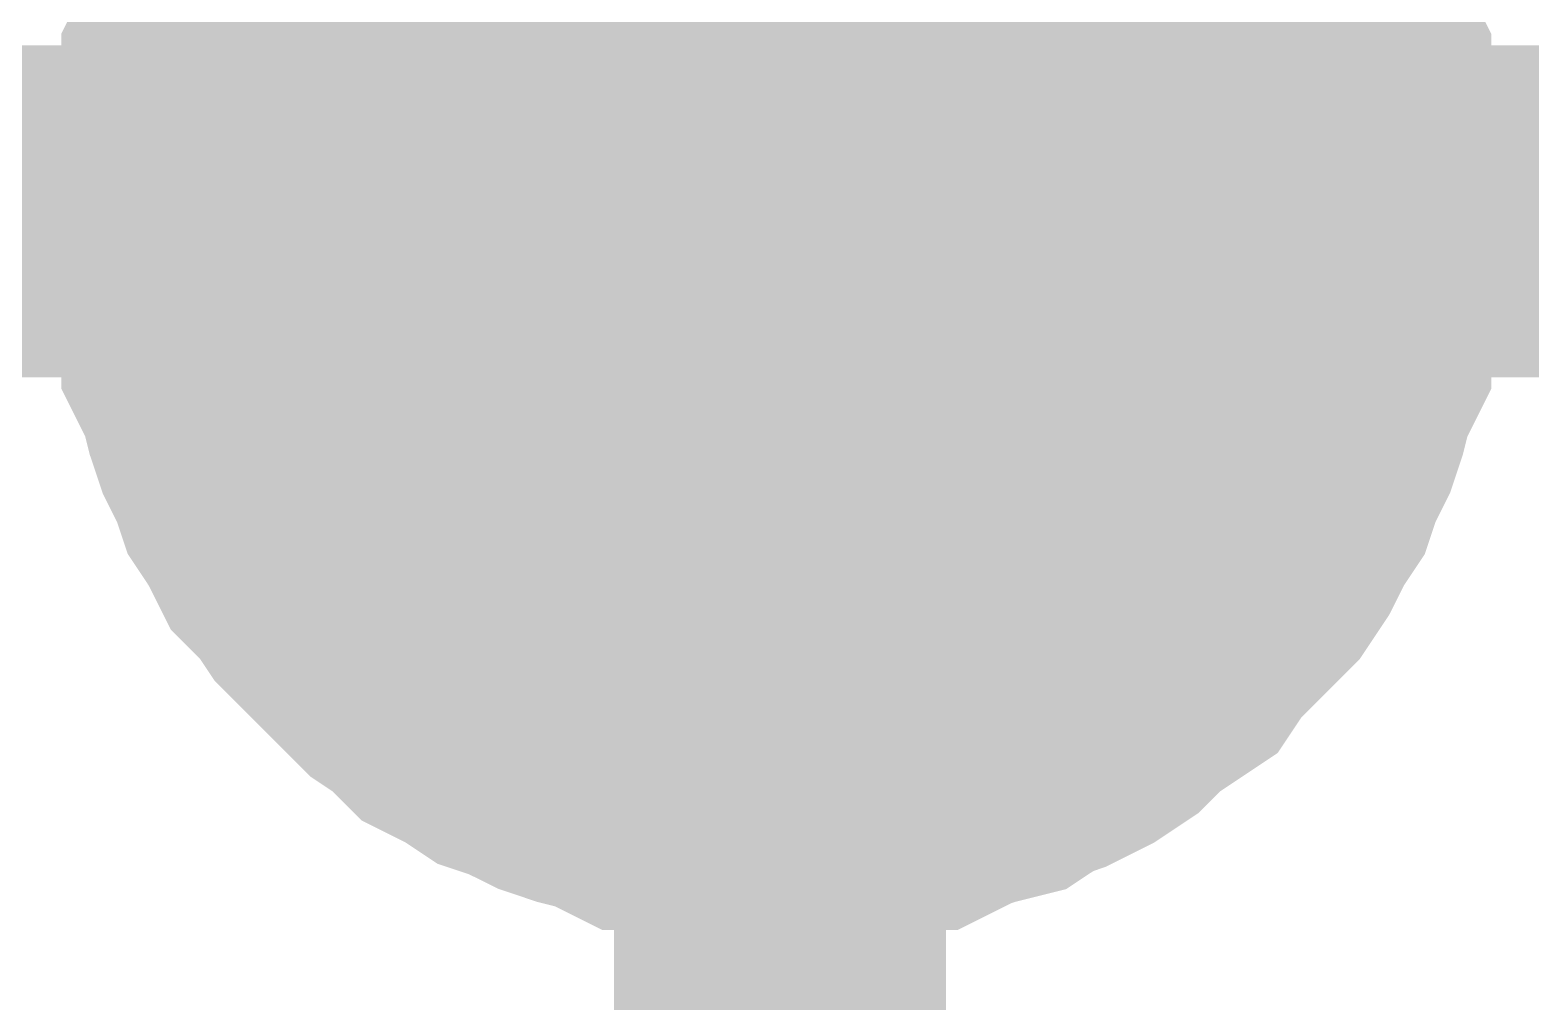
# Model space of a CAD drawing. Header units: inches. Extents: x 0 to 11.8, y 0 to 7.9.
# Drawn here: x 3.5736 to 3.6269, y 3.5719 to 3.6064 of the extents above; entities that cross this region are included whole.
import ezdxf

# ---------------------------------------------------------------- set-up
doc = ezdxf.new("R2010")
doc.units = ezdxf.units.IN
doc.header["$MEASUREMENT"] = 0
doc.layers.add('Sheet', color=255, linetype='Continuous')

msp = doc.modelspace()

# ---------------------------------------------------------------- linework, layer by layer
at = {"layer": 'Sheet'}
msp.add_lwpolyline([(3.59, 3.6, 0.02, 0.02, 1), (3.61, 3.6, 0.02, 0.02, 1)], format="xyseb", close=True, dxfattribs=at)
for points in [[(3.580052, 3.599973, 0.0118, 0.0118, 0), (3.580052, 3.601007, 0.0118, 0.0118, 0), (3.580052, 3.60204, 0.0118, 0.0118, 0), (3.580311, 3.603074, 0.0118, 0.0118, 0), (3.580569, 3.603849, 0.0118, 0.0118, 0), (3.580569, 3.604883, 0.0118, 0.0118, 0), (3.581086, 3.605917, 0.0118, 0.0118, 0), (3.581344, 3.606692, 0.0118, 0.0118, 0), (3.581603, 3.607726, 0.0118, 0.0118, 0), (3.58212, 3.608501, 0.0118, 0.0118, 0), (3.582378, 3.609276, 0.0118, 0.0118, 0), (3.582895, 3.61031, 0.0118, 0.0118, 0), (3.583412, 3.611085, 0.0118, 0.0118, 0), (3.584187, 3.611861, 0.0118, 0.0118, 0), (3.584704, 3.612636, 0.0118, 0.0118, 0)], [(3.580052, 3.599973, 0.0118, 0.0118, 0), (3.580052, 3.601007, 0.0118, 0.0118, 0), (3.580052, 3.60204, 0.0118, 0.0118, 0), (3.580311, 3.603074, 0.0118, 0.0118, 0), (3.580569, 3.603849, 0.0118, 0.0118, 0), (3.580569, 3.604883, 0.0118, 0.0118, 0), (3.581086, 3.605917, 0.0118, 0.0118, 0), (3.581344, 3.606692, 0.0118, 0.0118, 0), (3.581603, 3.607726, 0.0118, 0.0118, 0), (3.58212, 3.608501, 0.0118, 0.0118, 0), (3.582378, 3.609276, 0.0118, 0.0118, 0), (3.582895, 3.61031, 0.0118, 0.0118, 0), (3.583412, 3.611085, 0.0118, 0.0118, 0), (3.584187, 3.611861, 0.0118, 0.0118, 0), (3.584704, 3.612636, 0.0118, 0.0118, 0)], [(3.580052, 3.599973, 0.0118, 0.0118, 0), (3.580052, 3.601007, 0.0118, 0.0118, 0), (3.580052, 3.60204, 0.0118, 0.0118, 0), (3.580311, 3.603074, 0.0118, 0.0118, 0), (3.580569, 3.603849, 0.0118, 0.0118, 0), (3.580569, 3.604883, 0.0118, 0.0118, 0), (3.581086, 3.605917, 0.0118, 0.0118, 0), (3.581344, 3.606692, 0.0118, 0.0118, 0), (3.581603, 3.607726, 0.0118, 0.0118, 0), (3.58212, 3.608501, 0.0118, 0.0118, 0), (3.582378, 3.609276, 0.0118, 0.0118, 0), (3.582895, 3.61031, 0.0118, 0.0118, 0), (3.583412, 3.611085, 0.0118, 0.0118, 0), (3.584187, 3.611861, 0.0118, 0.0118, 0), (3.584704, 3.612636, 0.0118, 0.0118, 0)], [(3.580052, 3.599973, 0.0118, 0.0118, 0), (3.580052, 3.601007, 0.0118, 0.0118, 0), (3.580052, 3.60204, 0.0118, 0.0118, 0), (3.580311, 3.603074, 0.0118, 0.0118, 0), (3.580569, 3.603849, 0.0118, 0.0118, 0), (3.580569, 3.604883, 0.0118, 0.0118, 0), (3.581086, 3.605917, 0.0118, 0.0118, 0), (3.581344, 3.606692, 0.0118, 0.0118, 0), (3.581603, 3.607726, 0.0118, 0.0118, 0), (3.58212, 3.608501, 0.0118, 0.0118, 0), (3.582378, 3.609276, 0.0118, 0.0118, 0), (3.582895, 3.61031, 0.0118, 0.0118, 0), (3.583412, 3.611085, 0.0118, 0.0118, 0), (3.584187, 3.611861, 0.0118, 0.0118, 0), (3.584704, 3.612636, 0.0118, 0.0118, 0)], [(3.61546, 3.612636, 0.0118, 0.0118, 0), (3.616235, 3.611861, 0.0118, 0.0118, 0), (3.616752, 3.611085, 0.0118, 0.0118, 0), (3.617269, 3.61031, 0.0118, 0.0118, 0), (3.617786, 3.609276, 0.0118, 0.0118, 0), (3.618044, 3.608501, 0.0118, 0.0118, 0), (3.618561, 3.607726, 0.0118, 0.0118, 0), (3.61882, 3.606692, 0.0118, 0.0118, 0), (3.619078, 3.605917, 0.0118, 0.0118, 0), (3.619595, 3.604883, 0.0118, 0.0118, 0), (3.619595, 3.603849, 0.0118, 0.0118, 0), (3.619853, 3.603074, 0.0118, 0.0118, 0), (3.620112, 3.60204, 0.0118, 0.0118, 0), (3.620112, 3.601007, 0.0118, 0.0118, 0), (3.620112, 3.599973, 0.0118, 0.0118, 0)], [(3.61546, 3.612636, 0.0118, 0.0118, 0), (3.616235, 3.611861, 0.0118, 0.0118, 0), (3.616752, 3.611085, 0.0118, 0.0118, 0), (3.617269, 3.61031, 0.0118, 0.0118, 0), (3.617786, 3.609276, 0.0118, 0.0118, 0), (3.618044, 3.608501, 0.0118, 0.0118, 0), (3.618561, 3.607726, 0.0118, 0.0118, 0), (3.61882, 3.606692, 0.0118, 0.0118, 0), (3.619078, 3.605917, 0.0118, 0.0118, 0), (3.619595, 3.604883, 0.0118, 0.0118, 0), (3.619595, 3.603849, 0.0118, 0.0118, 0), (3.619853, 3.603074, 0.0118, 0.0118, 0), (3.620112, 3.60204, 0.0118, 0.0118, 0), (3.620112, 3.601007, 0.0118, 0.0118, 0), (3.620112, 3.599973, 0.0118, 0.0118, 0)], [(3.61546, 3.612636, 0.0118, 0.0118, 0), (3.616235, 3.611861, 0.0118, 0.0118, 0), (3.616752, 3.611085, 0.0118, 0.0118, 0), (3.617269, 3.61031, 0.0118, 0.0118, 0), (3.617786, 3.609276, 0.0118, 0.0118, 0), (3.618044, 3.608501, 0.0118, 0.0118, 0), (3.618561, 3.607726, 0.0118, 0.0118, 0), (3.61882, 3.606692, 0.0118, 0.0118, 0), (3.619078, 3.605917, 0.0118, 0.0118, 0), (3.619595, 3.604883, 0.0118, 0.0118, 0), (3.619595, 3.603849, 0.0118, 0.0118, 0), (3.619853, 3.603074, 0.0118, 0.0118, 0), (3.620112, 3.60204, 0.0118, 0.0118, 0), (3.620112, 3.601007, 0.0118, 0.0118, 0), (3.620112, 3.599973, 0.0118, 0.0118, 0)], [(3.61546, 3.612636, 0.0118, 0.0118, 0), (3.616235, 3.611861, 0.0118, 0.0118, 0), (3.616752, 3.611085, 0.0118, 0.0118, 0), (3.617269, 3.61031, 0.0118, 0.0118, 0), (3.617786, 3.609276, 0.0118, 0.0118, 0), (3.618044, 3.608501, 0.0118, 0.0118, 0), (3.618561, 3.607726, 0.0118, 0.0118, 0), (3.61882, 3.606692, 0.0118, 0.0118, 0), (3.619078, 3.605917, 0.0118, 0.0118, 0), (3.619595, 3.604883, 0.0118, 0.0118, 0), (3.619595, 3.603849, 0.0118, 0.0118, 0), (3.619853, 3.603074, 0.0118, 0.0118, 0), (3.620112, 3.60204, 0.0118, 0.0118, 0), (3.620112, 3.601007, 0.0118, 0.0118, 0), (3.620112, 3.599973, 0.0118, 0.0118, 0)], [(3.580052, 3.599973, 0.0039, 0.0039, 0), (3.580052, 3.601007, 0.0039, 0.0039, 0), (3.580052, 3.60204, 0.0039, 0.0039, 0), (3.580311, 3.603074, 0.0039, 0.0039, 0), (3.580569, 3.603849, 0.0039, 0.0039, 0), (3.580569, 3.604883, 0.0039, 0.0039, 0), (3.581086, 3.605917, 0.0039, 0.0039, 0), (3.581344, 3.606692, 0.0039, 0.0039, 0), (3.581603, 3.607726, 0.0039, 0.0039, 0), (3.58212, 3.608501, 0.0039, 0.0039, 0)], [(3.580052, 3.599973, 0.0039, 0.0039, 0), (3.580052, 3.601007, 0.0039, 0.0039, 0), (3.580052, 3.60204, 0.0039, 0.0039, 0), (3.580311, 3.603074, 0.0039, 0.0039, 0), (3.580569, 3.603849, 0.0039, 0.0039, 0), (3.580569, 3.604883, 0.0039, 0.0039, 0), (3.581086, 3.605917, 0.0039, 0.0039, 0), (3.581344, 3.606692, 0.0039, 0.0039, 0), (3.581603, 3.607726, 0.0039, 0.0039, 0), (3.58212, 3.608501, 0.0039, 0.0039, 0)], [(3.580052, 3.599973, 0.0039, 0.0039, 0), (3.580052, 3.601007, 0.0039, 0.0039, 0), (3.580052, 3.60204, 0.0039, 0.0039, 0), (3.580311, 3.603074, 0.0039, 0.0039, 0), (3.580569, 3.603849, 0.0039, 0.0039, 0), (3.580569, 3.604883, 0.0039, 0.0039, 0), (3.581086, 3.605917, 0.0039, 0.0039, 0), (3.581344, 3.606692, 0.0039, 0.0039, 0), (3.581603, 3.607726, 0.0039, 0.0039, 0), (3.58212, 3.608501, 0.0039, 0.0039, 0)], [(3.580052, 3.599973, 0.0039, 0.0039, 0), (3.580052, 3.601007, 0.0039, 0.0039, 0), (3.580052, 3.60204, 0.0039, 0.0039, 0), (3.580311, 3.603074, 0.0039, 0.0039, 0), (3.580569, 3.603849, 0.0039, 0.0039, 0), (3.580569, 3.604883, 0.0039, 0.0039, 0), (3.581086, 3.605917, 0.0039, 0.0039, 0), (3.581344, 3.606692, 0.0039, 0.0039, 0), (3.581603, 3.607726, 0.0039, 0.0039, 0), (3.58212, 3.608501, 0.0039, 0.0039, 0)], [(3.618044, 3.608501, 0.0039, 0.0039, 0), (3.618561, 3.607726, 0.0039, 0.0039, 0), (3.61882, 3.606692, 0.0039, 0.0039, 0), (3.619078, 3.605917, 0.0039, 0.0039, 0), (3.619595, 3.604883, 0.0039, 0.0039, 0), (3.619595, 3.603849, 0.0039, 0.0039, 0), (3.619853, 3.603074, 0.0039, 0.0039, 0), (3.620112, 3.60204, 0.0039, 0.0039, 0), (3.620112, 3.601007, 0.0039, 0.0039, 0), (3.620112, 3.599973, 0.0039, 0.0039, 0)], [(3.618044, 3.608501, 0.0039, 0.0039, 0), (3.618561, 3.607726, 0.0039, 0.0039, 0), (3.61882, 3.606692, 0.0039, 0.0039, 0), (3.619078, 3.605917, 0.0039, 0.0039, 0), (3.619595, 3.604883, 0.0039, 0.0039, 0), (3.619595, 3.603849, 0.0039, 0.0039, 0), (3.619853, 3.603074, 0.0039, 0.0039, 0), (3.620112, 3.60204, 0.0039, 0.0039, 0), (3.620112, 3.601007, 0.0039, 0.0039, 0), (3.620112, 3.599973, 0.0039, 0.0039, 0)], [(3.618044, 3.608501, 0.0039, 0.0039, 0), (3.618561, 3.607726, 0.0039, 0.0039, 0), (3.61882, 3.606692, 0.0039, 0.0039, 0), (3.619078, 3.605917, 0.0039, 0.0039, 0), (3.619595, 3.604883, 0.0039, 0.0039, 0), (3.619595, 3.603849, 0.0039, 0.0039, 0), (3.619853, 3.603074, 0.0039, 0.0039, 0), (3.620112, 3.60204, 0.0039, 0.0039, 0), (3.620112, 3.601007, 0.0039, 0.0039, 0), (3.620112, 3.599973, 0.0039, 0.0039, 0)], [(3.618044, 3.608501, 0.0039, 0.0039, 0), (3.618561, 3.607726, 0.0039, 0.0039, 0), (3.61882, 3.606692, 0.0039, 0.0039, 0), (3.619078, 3.605917, 0.0039, 0.0039, 0), (3.619595, 3.604883, 0.0039, 0.0039, 0), (3.619595, 3.603849, 0.0039, 0.0039, 0), (3.619853, 3.603074, 0.0039, 0.0039, 0), (3.620112, 3.60204, 0.0039, 0.0039, 0), (3.620112, 3.601007, 0.0039, 0.0039, 0), (3.620112, 3.599973, 0.0039, 0.0039, 0)], [(2.800049, 3.599973, 0.0118, 0.0118, 0), (3.00009, 3.599973, 0.0118, 0.0118, 0), (3.600211, 3.599973, 0.0118, 0.0118, 0), (4.100054, 3.599973, 0.0118, 0.0118, 0)], [(3.600211, 3.579815, 0.0118, 0.0118, 0), (3.599177, 3.579815, 0.0118, 0.0118, 0), (3.598144, 3.579815, 0.0118, 0.0118, 0), (3.59711, 3.580073, 0.0118, 0.0118, 0), (3.596076, 3.580332, 0.0118, 0.0118, 0), (3.595301, 3.580332, 0.0118, 0.0118, 0), (3.594267, 3.580849, 0.0118, 0.0118, 0), (3.593233, 3.581107, 0.0118, 0.0118, 0), (3.592458, 3.581366, 0.0118, 0.0118, 0), (3.591424, 3.581882, 0.0118, 0.0118, 0), (3.590649, 3.582141, 0.0118, 0.0118, 0), (3.589873, 3.582658, 0.0118, 0.0118, 0), (3.588839, 3.583175, 0.0118, 0.0118, 0), (3.588064, 3.58395, 0.0118, 0.0118, 0), (3.587289, 3.584467, 0.0118, 0.0118, 0), (3.586772, 3.584984, 0.0118, 0.0118, 0), (3.585996, 3.585759, 0.0118, 0.0118, 0), (3.585221, 3.586534, 0.0118, 0.0118, 0), (3.584704, 3.587051, 0.0118, 0.0118, 0), (3.584187, 3.587826, 0.0118, 0.0118, 0), (3.583412, 3.588602, 0.0118, 0.0118, 0), (3.582895, 3.589635, 0.0118, 0.0118, 0), (3.582378, 3.590411, 0.0118, 0.0118, 0), (3.58212, 3.591186, 0.0118, 0.0118, 0), (3.581603, 3.59222, 0.0118, 0.0118, 0), (3.581344, 3.592995, 0.0118, 0.0118, 0), (3.581086, 3.594029, 0.0118, 0.0118, 0), (3.580569, 3.595063, 0.0118, 0.0118, 0), (3.580569, 3.595838, 0.0118, 0.0118, 0), (3.580311, 3.596872, 0.0118, 0.0118, 0), (3.580052, 3.597905, 0.0118, 0.0118, 0), (3.580052, 3.598939, 0.0118, 0.0118, 0), (3.580052, 3.599973, 0.0118, 0.0118, 0)], [(3.580052, 3.599973, 0.0118, 0.0118, 0), (3.580052, 3.599973, 0.0118, 0.0118, 0)], [(3.600211, 3.579815, 0.0118, 0.0118, 0), (3.599177, 3.579815, 0.0118, 0.0118, 0), (3.598144, 3.579815, 0.0118, 0.0118, 0), (3.59711, 3.580073, 0.0118, 0.0118, 0), (3.596076, 3.580332, 0.0118, 0.0118, 0), (3.595301, 3.580332, 0.0118, 0.0118, 0), (3.594267, 3.580849, 0.0118, 0.0118, 0), (3.593233, 3.581107, 0.0118, 0.0118, 0), (3.592458, 3.581366, 0.0118, 0.0118, 0), (3.591424, 3.581882, 0.0118, 0.0118, 0), (3.590649, 3.582141, 0.0118, 0.0118, 0), (3.589873, 3.582658, 0.0118, 0.0118, 0), (3.588839, 3.583175, 0.0118, 0.0118, 0), (3.588064, 3.58395, 0.0118, 0.0118, 0), (3.587289, 3.584467, 0.0118, 0.0118, 0), (3.586772, 3.584984, 0.0118, 0.0118, 0), (3.585996, 3.585759, 0.0118, 0.0118, 0), (3.585221, 3.586534, 0.0118, 0.0118, 0), (3.584704, 3.587051, 0.0118, 0.0118, 0), (3.584187, 3.587826, 0.0118, 0.0118, 0), (3.583412, 3.588602, 0.0118, 0.0118, 0), (3.582895, 3.589635, 0.0118, 0.0118, 0), (3.582378, 3.590411, 0.0118, 0.0118, 0), (3.58212, 3.591186, 0.0118, 0.0118, 0), (3.581603, 3.59222, 0.0118, 0.0118, 0), (3.581344, 3.592995, 0.0118, 0.0118, 0), (3.581086, 3.594029, 0.0118, 0.0118, 0), (3.580569, 3.595063, 0.0118, 0.0118, 0), (3.580569, 3.595838, 0.0118, 0.0118, 0), (3.580311, 3.596872, 0.0118, 0.0118, 0), (3.580052, 3.597905, 0.0118, 0.0118, 0), (3.580052, 3.598939, 0.0118, 0.0118, 0), (3.580052, 3.599973, 0.0118, 0.0118, 0)], [(3.580052, 3.599973, 0.0118, 0.0118, 0), (3.580052, 3.599973, 0.0118, 0.0118, 0)], [(3.600211, 3.579815, 0.0118, 0.0118, 0), (3.599177, 3.579815, 0.0118, 0.0118, 0), (3.598144, 3.579815, 0.0118, 0.0118, 0), (3.59711, 3.580073, 0.0118, 0.0118, 0), (3.596076, 3.580332, 0.0118, 0.0118, 0), (3.595301, 3.580332, 0.0118, 0.0118, 0), (3.594267, 3.580849, 0.0118, 0.0118, 0), (3.593233, 3.581107, 0.0118, 0.0118, 0), (3.592458, 3.581366, 0.0118, 0.0118, 0), (3.591424, 3.581882, 0.0118, 0.0118, 0), (3.590649, 3.582141, 0.0118, 0.0118, 0), (3.589873, 3.582658, 0.0118, 0.0118, 0), (3.588839, 3.583175, 0.0118, 0.0118, 0), (3.588064, 3.58395, 0.0118, 0.0118, 0), (3.587289, 3.584467, 0.0118, 0.0118, 0), (3.586772, 3.584984, 0.0118, 0.0118, 0), (3.585996, 3.585759, 0.0118, 0.0118, 0), (3.585221, 3.586534, 0.0118, 0.0118, 0), (3.584704, 3.587051, 0.0118, 0.0118, 0), (3.584187, 3.587826, 0.0118, 0.0118, 0), (3.583412, 3.588602, 0.0118, 0.0118, 0), (3.582895, 3.589635, 0.0118, 0.0118, 0), (3.582378, 3.590411, 0.0118, 0.0118, 0), (3.58212, 3.591186, 0.0118, 0.0118, 0), (3.581603, 3.59222, 0.0118, 0.0118, 0), (3.581344, 3.592995, 0.0118, 0.0118, 0), (3.581086, 3.594029, 0.0118, 0.0118, 0), (3.580569, 3.595063, 0.0118, 0.0118, 0), (3.580569, 3.595838, 0.0118, 0.0118, 0), (3.580311, 3.596872, 0.0118, 0.0118, 0), (3.580052, 3.597905, 0.0118, 0.0118, 0), (3.580052, 3.598939, 0.0118, 0.0118, 0), (3.580052, 3.599973, 0.0118, 0.0118, 0)], [(3.580052, 3.599973, 0.0118, 0.0118, 0), (3.580052, 3.599973, 0.0118, 0.0118, 0)], [(3.600211, 3.579815, 0.0118, 0.0118, 0), (3.599177, 3.579815, 0.0118, 0.0118, 0), (3.598144, 3.579815, 0.0118, 0.0118, 0), (3.59711, 3.580073, 0.0118, 0.0118, 0), (3.596076, 3.580332, 0.0118, 0.0118, 0), (3.595301, 3.580332, 0.0118, 0.0118, 0), (3.594267, 3.580849, 0.0118, 0.0118, 0), (3.593233, 3.581107, 0.0118, 0.0118, 0), (3.592458, 3.581366, 0.0118, 0.0118, 0), (3.591424, 3.581882, 0.0118, 0.0118, 0), (3.590649, 3.582141, 0.0118, 0.0118, 0), (3.589873, 3.582658, 0.0118, 0.0118, 0), (3.588839, 3.583175, 0.0118, 0.0118, 0), (3.588064, 3.58395, 0.0118, 0.0118, 0), (3.587289, 3.584467, 0.0118, 0.0118, 0), (3.586772, 3.584984, 0.0118, 0.0118, 0), (3.585996, 3.585759, 0.0118, 0.0118, 0), (3.585221, 3.586534, 0.0118, 0.0118, 0), (3.584704, 3.587051, 0.0118, 0.0118, 0), (3.584187, 3.587826, 0.0118, 0.0118, 0), (3.583412, 3.588602, 0.0118, 0.0118, 0), (3.582895, 3.589635, 0.0118, 0.0118, 0), (3.582378, 3.590411, 0.0118, 0.0118, 0), (3.58212, 3.591186, 0.0118, 0.0118, 0), (3.581603, 3.59222, 0.0118, 0.0118, 0), (3.581344, 3.592995, 0.0118, 0.0118, 0), (3.581086, 3.594029, 0.0118, 0.0118, 0), (3.580569, 3.595063, 0.0118, 0.0118, 0), (3.580569, 3.595838, 0.0118, 0.0118, 0), (3.580311, 3.596872, 0.0118, 0.0118, 0), (3.580052, 3.597905, 0.0118, 0.0118, 0), (3.580052, 3.598939, 0.0118, 0.0118, 0), (3.580052, 3.599973, 0.0118, 0.0118, 0)], [(3.580052, 3.599973, 0.0118, 0.0118, 0), (3.580052, 3.599973, 0.0118, 0.0118, 0)], [(3.620112, 3.599973, 0.0118, 0.0118, 0), (3.620112, 3.598939, 0.0118, 0.0118, 0), (3.620112, 3.597905, 0.0118, 0.0118, 0), (3.619853, 3.596872, 0.0118, 0.0118, 0), (3.619595, 3.595838, 0.0118, 0.0118, 0), (3.619595, 3.595063, 0.0118, 0.0118, 0), (3.619078, 3.594029, 0.0118, 0.0118, 0), (3.61882, 3.592995, 0.0118, 0.0118, 0), (3.618561, 3.59222, 0.0118, 0.0118, 0), (3.618044, 3.591186, 0.0118, 0.0118, 0), (3.617786, 3.590411, 0.0118, 0.0118, 0), (3.617269, 3.589635, 0.0118, 0.0118, 0), (3.616752, 3.588602, 0.0118, 0.0118, 0), (3.616235, 3.587826, 0.0118, 0.0118, 0), (3.61546, 3.587051, 0.0118, 0.0118, 0), (3.614943, 3.586534, 0.0118, 0.0118, 0), (3.614168, 3.585759, 0.0118, 0.0118, 0), (3.613651, 3.584984, 0.0118, 0.0118, 0), (3.612875, 3.584467, 0.0118, 0.0118, 0), (3.6121, 3.58395, 0.0118, 0.0118, 0), (3.611325, 3.583175, 0.0118, 0.0118, 0), (3.610549, 3.582658, 0.0118, 0.0118, 0), (3.609515, 3.582141, 0.0118, 0.0118, 0), (3.60874, 3.581882, 0.0118, 0.0118, 0), (3.607965, 3.581366, 0.0118, 0.0118, 0), (3.606931, 3.581107, 0.0118, 0.0118, 0), (3.606156, 3.580849, 0.0118, 0.0118, 0), (3.605122, 3.580332, 0.0118, 0.0118, 0), (3.604088, 3.580332, 0.0118, 0.0118, 0), (3.603313, 3.580073, 0.0118, 0.0118, 0), (3.602279, 3.579815, 0.0118, 0.0118, 0), (3.601245, 3.579815, 0.0118, 0.0118, 0), (3.600211, 3.579815, 0.0118, 0.0118, 0)], [(3.600211, 3.599973, 0.0118, 0.0118, 0), (3.600211, 3.399946, 0.0118, 0.0118, 0)], [(3.620112, 3.599973, 0.0118, 0.0118, 0), (3.620112, 3.598939, 0.0118, 0.0118, 0), (3.620112, 3.597905, 0.0118, 0.0118, 0), (3.619853, 3.596872, 0.0118, 0.0118, 0), (3.619595, 3.595838, 0.0118, 0.0118, 0), (3.619595, 3.595063, 0.0118, 0.0118, 0), (3.619078, 3.594029, 0.0118, 0.0118, 0), (3.61882, 3.592995, 0.0118, 0.0118, 0), (3.618561, 3.59222, 0.0118, 0.0118, 0), (3.618044, 3.591186, 0.0118, 0.0118, 0), (3.617786, 3.590411, 0.0118, 0.0118, 0), (3.617269, 3.589635, 0.0118, 0.0118, 0), (3.616752, 3.588602, 0.0118, 0.0118, 0), (3.616235, 3.587826, 0.0118, 0.0118, 0), (3.61546, 3.587051, 0.0118, 0.0118, 0), (3.614943, 3.586534, 0.0118, 0.0118, 0), (3.614168, 3.585759, 0.0118, 0.0118, 0), (3.613651, 3.584984, 0.0118, 0.0118, 0), (3.612875, 3.584467, 0.0118, 0.0118, 0), (3.6121, 3.58395, 0.0118, 0.0118, 0), (3.611325, 3.583175, 0.0118, 0.0118, 0), (3.610549, 3.582658, 0.0118, 0.0118, 0), (3.609515, 3.582141, 0.0118, 0.0118, 0), (3.60874, 3.581882, 0.0118, 0.0118, 0), (3.607965, 3.581366, 0.0118, 0.0118, 0), (3.606931, 3.581107, 0.0118, 0.0118, 0), (3.606156, 3.580849, 0.0118, 0.0118, 0), (3.605122, 3.580332, 0.0118, 0.0118, 0), (3.604088, 3.580332, 0.0118, 0.0118, 0), (3.603313, 3.580073, 0.0118, 0.0118, 0), (3.602279, 3.579815, 0.0118, 0.0118, 0), (3.601245, 3.579815, 0.0118, 0.0118, 0), (3.600211, 3.579815, 0.0118, 0.0118, 0)], [(3.620112, 3.599973, 0.0118, 0.0118, 0), (3.620112, 3.598939, 0.0118, 0.0118, 0), (3.620112, 3.597905, 0.0118, 0.0118, 0), (3.619853, 3.596872, 0.0118, 0.0118, 0), (3.619595, 3.595838, 0.0118, 0.0118, 0), (3.619595, 3.595063, 0.0118, 0.0118, 0), (3.619078, 3.594029, 0.0118, 0.0118, 0), (3.61882, 3.592995, 0.0118, 0.0118, 0), (3.618561, 3.59222, 0.0118, 0.0118, 0), (3.618044, 3.591186, 0.0118, 0.0118, 0), (3.617786, 3.590411, 0.0118, 0.0118, 0), (3.617269, 3.589635, 0.0118, 0.0118, 0), (3.616752, 3.588602, 0.0118, 0.0118, 0), (3.616235, 3.587826, 0.0118, 0.0118, 0), (3.61546, 3.587051, 0.0118, 0.0118, 0), (3.614943, 3.586534, 0.0118, 0.0118, 0), (3.614168, 3.585759, 0.0118, 0.0118, 0), (3.613651, 3.584984, 0.0118, 0.0118, 0), (3.612875, 3.584467, 0.0118, 0.0118, 0), (3.6121, 3.58395, 0.0118, 0.0118, 0), (3.611325, 3.583175, 0.0118, 0.0118, 0), (3.610549, 3.582658, 0.0118, 0.0118, 0), (3.609515, 3.582141, 0.0118, 0.0118, 0), (3.60874, 3.581882, 0.0118, 0.0118, 0), (3.607965, 3.581366, 0.0118, 0.0118, 0), (3.606931, 3.581107, 0.0118, 0.0118, 0), (3.606156, 3.580849, 0.0118, 0.0118, 0), (3.605122, 3.580332, 0.0118, 0.0118, 0), (3.604088, 3.580332, 0.0118, 0.0118, 0), (3.603313, 3.580073, 0.0118, 0.0118, 0), (3.602279, 3.579815, 0.0118, 0.0118, 0), (3.601245, 3.579815, 0.0118, 0.0118, 0), (3.600211, 3.579815, 0.0118, 0.0118, 0)], [(3.620112, 3.599973, 0.0118, 0.0118, 0), (3.620112, 3.598939, 0.0118, 0.0118, 0), (3.620112, 3.597905, 0.0118, 0.0118, 0), (3.619853, 3.596872, 0.0118, 0.0118, 0), (3.619595, 3.595838, 0.0118, 0.0118, 0), (3.619595, 3.595063, 0.0118, 0.0118, 0), (3.619078, 3.594029, 0.0118, 0.0118, 0), (3.61882, 3.592995, 0.0118, 0.0118, 0), (3.618561, 3.59222, 0.0118, 0.0118, 0), (3.618044, 3.591186, 0.0118, 0.0118, 0), (3.617786, 3.590411, 0.0118, 0.0118, 0), (3.617269, 3.589635, 0.0118, 0.0118, 0), (3.616752, 3.588602, 0.0118, 0.0118, 0), (3.616235, 3.587826, 0.0118, 0.0118, 0), (3.61546, 3.587051, 0.0118, 0.0118, 0), (3.614943, 3.586534, 0.0118, 0.0118, 0), (3.614168, 3.585759, 0.0118, 0.0118, 0), (3.613651, 3.584984, 0.0118, 0.0118, 0), (3.612875, 3.584467, 0.0118, 0.0118, 0), (3.6121, 3.58395, 0.0118, 0.0118, 0), (3.611325, 3.583175, 0.0118, 0.0118, 0), (3.610549, 3.582658, 0.0118, 0.0118, 0), (3.609515, 3.582141, 0.0118, 0.0118, 0), (3.60874, 3.581882, 0.0118, 0.0118, 0), (3.607965, 3.581366, 0.0118, 0.0118, 0), (3.606931, 3.581107, 0.0118, 0.0118, 0), (3.606156, 3.580849, 0.0118, 0.0118, 0), (3.605122, 3.580332, 0.0118, 0.0118, 0), (3.604088, 3.580332, 0.0118, 0.0118, 0), (3.603313, 3.580073, 0.0118, 0.0118, 0), (3.602279, 3.579815, 0.0118, 0.0118, 0), (3.601245, 3.579815, 0.0118, 0.0118, 0), (3.600211, 3.579815, 0.0118, 0.0118, 0)], [(3.620112, 3.599973, 0.0118, 0.0118, 0), (3.620112, 3.599973, 0.0118, 0.0118, 0), (3.620112, 3.599973, 0.0118, 0.0118, 0), (3.620112, 3.599973, 0.0118, 0.0118, 0), (3.620112, 3.599973, 0.0118, 0.0118, 0), (3.620112, 3.599973, 0.0118, 0.0118, 0), (3.620112, 3.599973, 0.0118, 0.0118, 0), (3.620112, 3.599973, 0.0118, 0.0118, 0), (3.620112, 3.599973, 0.0118, 0.0118, 0), (3.620112, 3.599973, 0.0118, 0.0118, 0), (3.620112, 3.599973, 0.0118, 0.0118, 0), (3.620112, 3.599973, 0.0118, 0.0118, 0), (3.620112, 3.599973, 0.0118, 0.0118, 0), (3.620112, 3.599973, 0.0118, 0.0118, 0), (3.620112, 3.599973, 0.0118, 0.0118, 0), (3.620112, 3.599973, 0.0118, 0.0118, 0), (3.620112, 3.599973, 0.0118, 0.0118, 0), (3.620112, 3.599973, 0.0118, 0.0118, 0), (3.620112, 3.599973, 0.0118, 0.0118, 0), (3.620112, 3.599973, 0.0118, 0.0118, 0), (3.620112, 3.599973, 0.0118, 0.0118, 0), (3.620112, 3.599973, 0.0118, 0.0118, 0), (3.620112, 3.599973, 0.0118, 0.0118, 0), (3.620112, 3.599973, 0.0118, 0.0118, 0), (3.620112, 3.599973, 0.0118, 0.0118, 0), (3.620112, 3.599973, 0.0118, 0.0118, 0), (3.620112, 3.599973, 0.0118, 0.0118, 0), (3.620112, 3.599973, 0.0118, 0.0118, 0), (3.620112, 3.599973, 0.0118, 0.0118, 0), (3.620112, 3.599973, 0.0118, 0.0118, 0), (3.620112, 3.599973, 0.0118, 0.0118, 0), (3.620112, 3.599973, 0.0118, 0.0118, 0), (3.620112, 3.599973, 0.0118, 0.0118, 0)], [(3.620112, 3.599973, 0.0118, 0.0118, 0), (3.620112, 3.599973, 0.0118, 0.0118, 0)], [(3.620112, 3.599973, 0.0118, 0.0118, 0), (3.620112, 3.599973, 0.0118, 0.0118, 0), (3.620112, 3.599973, 0.0118, 0.0118, 0), (3.620112, 3.599973, 0.0118, 0.0118, 0), (3.620112, 3.599973, 0.0118, 0.0118, 0), (3.620112, 3.599973, 0.0118, 0.0118, 0), (3.620112, 3.599973, 0.0118, 0.0118, 0), (3.620112, 3.599973, 0.0118, 0.0118, 0), (3.620112, 3.599973, 0.0118, 0.0118, 0), (3.620112, 3.599973, 0.0118, 0.0118, 0), (3.620112, 3.599973, 0.0118, 0.0118, 0), (3.620112, 3.599973, 0.0118, 0.0118, 0), (3.620112, 3.599973, 0.0118, 0.0118, 0), (3.620112, 3.599973, 0.0118, 0.0118, 0), (3.620112, 3.599973, 0.0118, 0.0118, 0), (3.620112, 3.599973, 0.0118, 0.0118, 0), (3.620112, 3.599973, 0.0118, 0.0118, 0), (3.620112, 3.599973, 0.0118, 0.0118, 0), (3.620112, 3.599973, 0.0118, 0.0118, 0), (3.620112, 3.599973, 0.0118, 0.0118, 0), (3.620112, 3.599973, 0.0118, 0.0118, 0), (3.620112, 3.599973, 0.0118, 0.0118, 0), (3.620112, 3.599973, 0.0118, 0.0118, 0), (3.620112, 3.599973, 0.0118, 0.0118, 0), (3.620112, 3.599973, 0.0118, 0.0118, 0), (3.620112, 3.599973, 0.0118, 0.0118, 0), (3.620112, 3.599973, 0.0118, 0.0118, 0), (3.620112, 3.599973, 0.0118, 0.0118, 0), (3.620112, 3.599973, 0.0118, 0.0118, 0), (3.620112, 3.599973, 0.0118, 0.0118, 0), (3.620112, 3.599973, 0.0118, 0.0118, 0), (3.620112, 3.599973, 0.0118, 0.0118, 0), (3.620112, 3.599973, 0.0118, 0.0118, 0)], [(3.620112, 3.599973, 0.0118, 0.0118, 0), (3.620112, 3.599973, 0.0118, 0.0118, 0)], [(3.620112, 3.599973, 0.0118, 0.0118, 0), (3.620112, 3.599973, 0.0118, 0.0118, 0), (3.620112, 3.599973, 0.0118, 0.0118, 0), (3.620112, 3.599973, 0.0118, 0.0118, 0), (3.620112, 3.599973, 0.0118, 0.0118, 0), (3.620112, 3.599973, 0.0118, 0.0118, 0), (3.620112, 3.599973, 0.0118, 0.0118, 0), (3.620112, 3.599973, 0.0118, 0.0118, 0), (3.620112, 3.599973, 0.0118, 0.0118, 0), (3.620112, 3.599973, 0.0118, 0.0118, 0), (3.620112, 3.599973, 0.0118, 0.0118, 0), (3.620112, 3.599973, 0.0118, 0.0118, 0), (3.620112, 3.599973, 0.0118, 0.0118, 0), (3.620112, 3.599973, 0.0118, 0.0118, 0), (3.620112, 3.599973, 0.0118, 0.0118, 0), (3.620112, 3.599973, 0.0118, 0.0118, 0), (3.620112, 3.599973, 0.0118, 0.0118, 0), (3.620112, 3.599973, 0.0118, 0.0118, 0), (3.620112, 3.599973, 0.0118, 0.0118, 0), (3.620112, 3.599973, 0.0118, 0.0118, 0), (3.620112, 3.599973, 0.0118, 0.0118, 0), (3.620112, 3.599973, 0.0118, 0.0118, 0), (3.620112, 3.599973, 0.0118, 0.0118, 0), (3.620112, 3.599973, 0.0118, 0.0118, 0), (3.620112, 3.599973, 0.0118, 0.0118, 0), (3.620112, 3.599973, 0.0118, 0.0118, 0), (3.620112, 3.599973, 0.0118, 0.0118, 0), (3.620112, 3.599973, 0.0118, 0.0118, 0), (3.620112, 3.599973, 0.0118, 0.0118, 0), (3.620112, 3.599973, 0.0118, 0.0118, 0), (3.620112, 3.599973, 0.0118, 0.0118, 0), (3.620112, 3.599973, 0.0118, 0.0118, 0), (3.620112, 3.599973, 0.0118, 0.0118, 0)], [(3.620112, 3.599973, 0.0118, 0.0118, 0), (3.620112, 3.599973, 0.0118, 0.0118, 0)], [(3.620112, 3.599973, 0.0118, 0.0118, 0), (3.620112, 3.599973, 0.0118, 0.0118, 0), (3.620112, 3.599973, 0.0118, 0.0118, 0), (3.620112, 3.599973, 0.0118, 0.0118, 0), (3.620112, 3.599973, 0.0118, 0.0118, 0), (3.620112, 3.599973, 0.0118, 0.0118, 0), (3.620112, 3.599973, 0.0118, 0.0118, 0), (3.620112, 3.599973, 0.0118, 0.0118, 0), (3.620112, 3.599973, 0.0118, 0.0118, 0), (3.620112, 3.599973, 0.0118, 0.0118, 0), (3.620112, 3.599973, 0.0118, 0.0118, 0), (3.620112, 3.599973, 0.0118, 0.0118, 0), (3.620112, 3.599973, 0.0118, 0.0118, 0), (3.620112, 3.599973, 0.0118, 0.0118, 0), (3.620112, 3.599973, 0.0118, 0.0118, 0), (3.620112, 3.599973, 0.0118, 0.0118, 0), (3.620112, 3.599973, 0.0118, 0.0118, 0), (3.620112, 3.599973, 0.0118, 0.0118, 0), (3.620112, 3.599973, 0.0118, 0.0118, 0), (3.620112, 3.599973, 0.0118, 0.0118, 0), (3.620112, 3.599973, 0.0118, 0.0118, 0), (3.620112, 3.599973, 0.0118, 0.0118, 0), (3.620112, 3.599973, 0.0118, 0.0118, 0), (3.620112, 3.599973, 0.0118, 0.0118, 0), (3.620112, 3.599973, 0.0118, 0.0118, 0), (3.620112, 3.599973, 0.0118, 0.0118, 0), (3.620112, 3.599973, 0.0118, 0.0118, 0), (3.620112, 3.599973, 0.0118, 0.0118, 0), (3.620112, 3.599973, 0.0118, 0.0118, 0), (3.620112, 3.599973, 0.0118, 0.0118, 0), (3.620112, 3.599973, 0.0118, 0.0118, 0), (3.620112, 3.599973, 0.0118, 0.0118, 0), (3.620112, 3.599973, 0.0118, 0.0118, 0)], [(3.620112, 3.599973, 0.0118, 0.0118, 0), (3.620112, 3.599973, 0.0118, 0.0118, 0)], [(3.600211, 3.579815, 0.0039, 0.0039, 0), (3.599177, 3.579815, 0.0039, 0.0039, 0), (3.598144, 3.579815, 0.0039, 0.0039, 0), (3.59711, 3.580073, 0.0039, 0.0039, 0), (3.596076, 3.580332, 0.0039, 0.0039, 0), (3.595301, 3.580332, 0.0039, 0.0039, 0), (3.594267, 3.580849, 0.0039, 0.0039, 0), (3.593233, 3.581107, 0.0039, 0.0039, 0), (3.592458, 3.581366, 0.0039, 0.0039, 0), (3.591424, 3.581882, 0.0039, 0.0039, 0), (3.590649, 3.582141, 0.0039, 0.0039, 0), (3.589873, 3.582658, 0.0039, 0.0039, 0), (3.588839, 3.583175, 0.0039, 0.0039, 0), (3.588064, 3.58395, 0.0039, 0.0039, 0), (3.587289, 3.584467, 0.0039, 0.0039, 0), (3.586772, 3.584984, 0.0039, 0.0039, 0), (3.585996, 3.585759, 0.0039, 0.0039, 0), (3.585221, 3.586534, 0.0039, 0.0039, 0), (3.584704, 3.587051, 0.0039, 0.0039, 0), (3.584187, 3.587826, 0.0039, 0.0039, 0), (3.583412, 3.588602, 0.0039, 0.0039, 0), (3.582895, 3.589635, 0.0039, 0.0039, 0), (3.582378, 3.590411, 0.0039, 0.0039, 0), (3.58212, 3.591186, 0.0039, 0.0039, 0), (3.581603, 3.59222, 0.0039, 0.0039, 0), (3.581344, 3.592995, 0.0039, 0.0039, 0), (3.581086, 3.594029, 0.0039, 0.0039, 0), (3.580569, 3.595063, 0.0039, 0.0039, 0), (3.580569, 3.595838, 0.0039, 0.0039, 0), (3.580311, 3.596872, 0.0039, 0.0039, 0), (3.580052, 3.597905, 0.0039, 0.0039, 0), (3.580052, 3.598939, 0.0039, 0.0039, 0), (3.580052, 3.599973, 0.0039, 0.0039, 0)], [(3.580052, 3.599973, 0.0039, 0.0039, 0), (3.580052, 3.599973, 0.0039, 0.0039, 0)], [(3.600211, 3.579815, 0.0039, 0.0039, 0), (3.599177, 3.579815, 0.0039, 0.0039, 0), (3.598144, 3.579815, 0.0039, 0.0039, 0), (3.59711, 3.580073, 0.0039, 0.0039, 0), (3.596076, 3.580332, 0.0039, 0.0039, 0), (3.595301, 3.580332, 0.0039, 0.0039, 0), (3.594267, 3.580849, 0.0039, 0.0039, 0), (3.593233, 3.581107, 0.0039, 0.0039, 0), (3.592458, 3.581366, 0.0039, 0.0039, 0), (3.591424, 3.581882, 0.0039, 0.0039, 0), (3.590649, 3.582141, 0.0039, 0.0039, 0), (3.589873, 3.582658, 0.0039, 0.0039, 0), (3.588839, 3.583175, 0.0039, 0.0039, 0), (3.588064, 3.58395, 0.0039, 0.0039, 0), (3.587289, 3.584467, 0.0039, 0.0039, 0), (3.586772, 3.584984, 0.0039, 0.0039, 0), (3.585996, 3.585759, 0.0039, 0.0039, 0), (3.585221, 3.586534, 0.0039, 0.0039, 0), (3.584704, 3.587051, 0.0039, 0.0039, 0), (3.584187, 3.587826, 0.0039, 0.0039, 0), (3.583412, 3.588602, 0.0039, 0.0039, 0), (3.582895, 3.589635, 0.0039, 0.0039, 0), (3.582378, 3.590411, 0.0039, 0.0039, 0), (3.58212, 3.591186, 0.0039, 0.0039, 0), (3.581603, 3.59222, 0.0039, 0.0039, 0), (3.581344, 3.592995, 0.0039, 0.0039, 0), (3.581086, 3.594029, 0.0039, 0.0039, 0), (3.580569, 3.595063, 0.0039, 0.0039, 0), (3.580569, 3.595838, 0.0039, 0.0039, 0), (3.580311, 3.596872, 0.0039, 0.0039, 0), (3.580052, 3.597905, 0.0039, 0.0039, 0), (3.580052, 3.598939, 0.0039, 0.0039, 0), (3.580052, 3.599973, 0.0039, 0.0039, 0)], [(3.580052, 3.599973, 0.0039, 0.0039, 0), (3.580052, 3.599973, 0.0039, 0.0039, 0)], [(3.600211, 3.579815, 0.0039, 0.0039, 0), (3.599177, 3.579815, 0.0039, 0.0039, 0), (3.598144, 3.579815, 0.0039, 0.0039, 0), (3.59711, 3.580073, 0.0039, 0.0039, 0), (3.596076, 3.580332, 0.0039, 0.0039, 0), (3.595301, 3.580332, 0.0039, 0.0039, 0), (3.594267, 3.580849, 0.0039, 0.0039, 0), (3.593233, 3.581107, 0.0039, 0.0039, 0), (3.592458, 3.581366, 0.0039, 0.0039, 0), (3.591424, 3.581882, 0.0039, 0.0039, 0), (3.590649, 3.582141, 0.0039, 0.0039, 0), (3.589873, 3.582658, 0.0039, 0.0039, 0), (3.588839, 3.583175, 0.0039, 0.0039, 0), (3.588064, 3.58395, 0.0039, 0.0039, 0), (3.587289, 3.584467, 0.0039, 0.0039, 0), (3.586772, 3.584984, 0.0039, 0.0039, 0), (3.585996, 3.585759, 0.0039, 0.0039, 0), (3.585221, 3.586534, 0.0039, 0.0039, 0), (3.584704, 3.587051, 0.0039, 0.0039, 0), (3.584187, 3.587826, 0.0039, 0.0039, 0), (3.583412, 3.588602, 0.0039, 0.0039, 0), (3.582895, 3.589635, 0.0039, 0.0039, 0), (3.582378, 3.590411, 0.0039, 0.0039, 0), (3.58212, 3.591186, 0.0039, 0.0039, 0), (3.581603, 3.59222, 0.0039, 0.0039, 0), (3.581344, 3.592995, 0.0039, 0.0039, 0), (3.581086, 3.594029, 0.0039, 0.0039, 0), (3.580569, 3.595063, 0.0039, 0.0039, 0), (3.580569, 3.595838, 0.0039, 0.0039, 0), (3.580311, 3.596872, 0.0039, 0.0039, 0), (3.580052, 3.597905, 0.0039, 0.0039, 0), (3.580052, 3.598939, 0.0039, 0.0039, 0), (3.580052, 3.599973, 0.0039, 0.0039, 0)], [(3.580052, 3.599973, 0.0039, 0.0039, 0), (3.580052, 3.599973, 0.0039, 0.0039, 0)], [(3.600211, 3.579815, 0.0039, 0.0039, 0), (3.599177, 3.579815, 0.0039, 0.0039, 0), (3.598144, 3.579815, 0.0039, 0.0039, 0), (3.59711, 3.580073, 0.0039, 0.0039, 0), (3.596076, 3.580332, 0.0039, 0.0039, 0), (3.595301, 3.580332, 0.0039, 0.0039, 0), (3.594267, 3.580849, 0.0039, 0.0039, 0), (3.593233, 3.581107, 0.0039, 0.0039, 0), (3.592458, 3.581366, 0.0039, 0.0039, 0), (3.591424, 3.581882, 0.0039, 0.0039, 0), (3.590649, 3.582141, 0.0039, 0.0039, 0), (3.589873, 3.582658, 0.0039, 0.0039, 0), (3.588839, 3.583175, 0.0039, 0.0039, 0), (3.588064, 3.58395, 0.0039, 0.0039, 0), (3.587289, 3.584467, 0.0039, 0.0039, 0), (3.586772, 3.584984, 0.0039, 0.0039, 0), (3.585996, 3.585759, 0.0039, 0.0039, 0), (3.585221, 3.586534, 0.0039, 0.0039, 0), (3.584704, 3.587051, 0.0039, 0.0039, 0), (3.584187, 3.587826, 0.0039, 0.0039, 0), (3.583412, 3.588602, 0.0039, 0.0039, 0), (3.582895, 3.589635, 0.0039, 0.0039, 0), (3.582378, 3.590411, 0.0039, 0.0039, 0), (3.58212, 3.591186, 0.0039, 0.0039, 0), (3.581603, 3.59222, 0.0039, 0.0039, 0), (3.581344, 3.592995, 0.0039, 0.0039, 0), (3.581086, 3.594029, 0.0039, 0.0039, 0), (3.580569, 3.595063, 0.0039, 0.0039, 0), (3.580569, 3.595838, 0.0039, 0.0039, 0), (3.580311, 3.596872, 0.0039, 0.0039, 0), (3.580052, 3.597905, 0.0039, 0.0039, 0), (3.580052, 3.598939, 0.0039, 0.0039, 0), (3.580052, 3.599973, 0.0039, 0.0039, 0)], [(3.580052, 3.599973, 0.0039, 0.0039, 0), (3.580052, 3.599973, 0.0039, 0.0039, 0)], [(3.620112, 3.599973, 0.0039, 0.0039, 0), (3.620112, 3.598939, 0.0039, 0.0039, 0), (3.620112, 3.597905, 0.0039, 0.0039, 0), (3.619853, 3.596872, 0.0039, 0.0039, 0), (3.619595, 3.595838, 0.0039, 0.0039, 0), (3.619595, 3.595063, 0.0039, 0.0039, 0), (3.619078, 3.594029, 0.0039, 0.0039, 0), (3.61882, 3.592995, 0.0039, 0.0039, 0), (3.618561, 3.59222, 0.0039, 0.0039, 0), (3.618044, 3.591186, 0.0039, 0.0039, 0), (3.617786, 3.590411, 0.0039, 0.0039, 0), (3.617269, 3.589635, 0.0039, 0.0039, 0), (3.616752, 3.588602, 0.0039, 0.0039, 0), (3.616235, 3.587826, 0.0039, 0.0039, 0), (3.61546, 3.587051, 0.0039, 0.0039, 0), (3.614943, 3.586534, 0.0039, 0.0039, 0), (3.614168, 3.585759, 0.0039, 0.0039, 0), (3.613651, 3.584984, 0.0039, 0.0039, 0), (3.612875, 3.584467, 0.0039, 0.0039, 0), (3.6121, 3.58395, 0.0039, 0.0039, 0), (3.611325, 3.583175, 0.0039, 0.0039, 0), (3.610549, 3.582658, 0.0039, 0.0039, 0), (3.609515, 3.582141, 0.0039, 0.0039, 0), (3.60874, 3.581882, 0.0039, 0.0039, 0), (3.607965, 3.581366, 0.0039, 0.0039, 0), (3.606931, 3.581107, 0.0039, 0.0039, 0), (3.606156, 3.580849, 0.0039, 0.0039, 0), (3.605122, 3.580332, 0.0039, 0.0039, 0), (3.604088, 3.580332, 0.0039, 0.0039, 0), (3.603313, 3.580073, 0.0039, 0.0039, 0), (3.602279, 3.579815, 0.0039, 0.0039, 0), (3.601245, 3.579815, 0.0039, 0.0039, 0), (3.600211, 3.579815, 0.0039, 0.0039, 0)], [(3.620112, 3.599973, 0.0039, 0.0039, 0), (3.620112, 3.598939, 0.0039, 0.0039, 0), (3.620112, 3.597905, 0.0039, 0.0039, 0), (3.619853, 3.596872, 0.0039, 0.0039, 0), (3.619595, 3.595838, 0.0039, 0.0039, 0), (3.619595, 3.595063, 0.0039, 0.0039, 0), (3.619078, 3.594029, 0.0039, 0.0039, 0), (3.61882, 3.592995, 0.0039, 0.0039, 0), (3.618561, 3.59222, 0.0039, 0.0039, 0), (3.618044, 3.591186, 0.0039, 0.0039, 0), (3.617786, 3.590411, 0.0039, 0.0039, 0), (3.617269, 3.589635, 0.0039, 0.0039, 0), (3.616752, 3.588602, 0.0039, 0.0039, 0), (3.616235, 3.587826, 0.0039, 0.0039, 0), (3.61546, 3.587051, 0.0039, 0.0039, 0), (3.614943, 3.586534, 0.0039, 0.0039, 0), (3.614168, 3.585759, 0.0039, 0.0039, 0), (3.613651, 3.584984, 0.0039, 0.0039, 0), (3.612875, 3.584467, 0.0039, 0.0039, 0), (3.6121, 3.58395, 0.0039, 0.0039, 0), (3.611325, 3.583175, 0.0039, 0.0039, 0), (3.610549, 3.582658, 0.0039, 0.0039, 0), (3.609515, 3.582141, 0.0039, 0.0039, 0), (3.60874, 3.581882, 0.0039, 0.0039, 0), (3.607965, 3.581366, 0.0039, 0.0039, 0), (3.606931, 3.581107, 0.0039, 0.0039, 0), (3.606156, 3.580849, 0.0039, 0.0039, 0), (3.605122, 3.580332, 0.0039, 0.0039, 0), (3.604088, 3.580332, 0.0039, 0.0039, 0), (3.603313, 3.580073, 0.0039, 0.0039, 0), (3.602279, 3.579815, 0.0039, 0.0039, 0), (3.601245, 3.579815, 0.0039, 0.0039, 0), (3.600211, 3.579815, 0.0039, 0.0039, 0)], [(3.620112, 3.599973, 0.0039, 0.0039, 0), (3.620112, 3.598939, 0.0039, 0.0039, 0), (3.620112, 3.597905, 0.0039, 0.0039, 0), (3.619853, 3.596872, 0.0039, 0.0039, 0), (3.619595, 3.595838, 0.0039, 0.0039, 0), (3.619595, 3.595063, 0.0039, 0.0039, 0), (3.619078, 3.594029, 0.0039, 0.0039, 0), (3.61882, 3.592995, 0.0039, 0.0039, 0), (3.618561, 3.59222, 0.0039, 0.0039, 0), (3.618044, 3.591186, 0.0039, 0.0039, 0), (3.617786, 3.590411, 0.0039, 0.0039, 0), (3.617269, 3.589635, 0.0039, 0.0039, 0), (3.616752, 3.588602, 0.0039, 0.0039, 0), (3.616235, 3.587826, 0.0039, 0.0039, 0), (3.61546, 3.587051, 0.0039, 0.0039, 0), (3.614943, 3.586534, 0.0039, 0.0039, 0), (3.614168, 3.585759, 0.0039, 0.0039, 0), (3.613651, 3.584984, 0.0039, 0.0039, 0), (3.612875, 3.584467, 0.0039, 0.0039, 0), (3.6121, 3.58395, 0.0039, 0.0039, 0), (3.611325, 3.583175, 0.0039, 0.0039, 0), (3.610549, 3.582658, 0.0039, 0.0039, 0), (3.609515, 3.582141, 0.0039, 0.0039, 0), (3.60874, 3.581882, 0.0039, 0.0039, 0), (3.607965, 3.581366, 0.0039, 0.0039, 0), (3.606931, 3.581107, 0.0039, 0.0039, 0), (3.606156, 3.580849, 0.0039, 0.0039, 0), (3.605122, 3.580332, 0.0039, 0.0039, 0), (3.604088, 3.580332, 0.0039, 0.0039, 0), (3.603313, 3.580073, 0.0039, 0.0039, 0), (3.602279, 3.579815, 0.0039, 0.0039, 0), (3.601245, 3.579815, 0.0039, 0.0039, 0), (3.600211, 3.579815, 0.0039, 0.0039, 0)], [(3.620112, 3.599973, 0.0039, 0.0039, 0), (3.620112, 3.598939, 0.0039, 0.0039, 0), (3.620112, 3.597905, 0.0039, 0.0039, 0), (3.619853, 3.596872, 0.0039, 0.0039, 0), (3.619595, 3.595838, 0.0039, 0.0039, 0), (3.619595, 3.595063, 0.0039, 0.0039, 0), (3.619078, 3.594029, 0.0039, 0.0039, 0), (3.61882, 3.592995, 0.0039, 0.0039, 0), (3.618561, 3.59222, 0.0039, 0.0039, 0), (3.618044, 3.591186, 0.0039, 0.0039, 0), (3.617786, 3.590411, 0.0039, 0.0039, 0), (3.617269, 3.589635, 0.0039, 0.0039, 0), (3.616752, 3.588602, 0.0039, 0.0039, 0), (3.616235, 3.587826, 0.0039, 0.0039, 0), (3.61546, 3.587051, 0.0039, 0.0039, 0), (3.614943, 3.586534, 0.0039, 0.0039, 0), (3.614168, 3.585759, 0.0039, 0.0039, 0), (3.613651, 3.584984, 0.0039, 0.0039, 0), (3.612875, 3.584467, 0.0039, 0.0039, 0), (3.6121, 3.58395, 0.0039, 0.0039, 0), (3.611325, 3.583175, 0.0039, 0.0039, 0), (3.610549, 3.582658, 0.0039, 0.0039, 0), (3.609515, 3.582141, 0.0039, 0.0039, 0), (3.60874, 3.581882, 0.0039, 0.0039, 0), (3.607965, 3.581366, 0.0039, 0.0039, 0), (3.606931, 3.581107, 0.0039, 0.0039, 0), (3.606156, 3.580849, 0.0039, 0.0039, 0), (3.605122, 3.580332, 0.0039, 0.0039, 0), (3.604088, 3.580332, 0.0039, 0.0039, 0), (3.603313, 3.580073, 0.0039, 0.0039, 0), (3.602279, 3.579815, 0.0039, 0.0039, 0), (3.601245, 3.579815, 0.0039, 0.0039, 0), (3.600211, 3.579815, 0.0039, 0.0039, 0)], [(3.620112, 3.599973, 0.0039, 0.0039, 0), (3.620112, 3.599973, 0.0039, 0.0039, 0), (3.620112, 3.599973, 0.0039, 0.0039, 0), (3.620112, 3.599973, 0.0039, 0.0039, 0), (3.620112, 3.599973, 0.0039, 0.0039, 0), (3.620112, 3.599973, 0.0039, 0.0039, 0), (3.620112, 3.599973, 0.0039, 0.0039, 0), (3.620112, 3.599973, 0.0039, 0.0039, 0), (3.620112, 3.599973, 0.0039, 0.0039, 0), (3.620112, 3.599973, 0.0039, 0.0039, 0), (3.620112, 3.599973, 0.0039, 0.0039, 0), (3.620112, 3.599973, 0.0039, 0.0039, 0), (3.620112, 3.599973, 0.0039, 0.0039, 0), (3.620112, 3.599973, 0.0039, 0.0039, 0), (3.620112, 3.599973, 0.0039, 0.0039, 0), (3.620112, 3.599973, 0.0039, 0.0039, 0), (3.620112, 3.599973, 0.0039, 0.0039, 0), (3.620112, 3.599973, 0.0039, 0.0039, 0), (3.620112, 3.599973, 0.0039, 0.0039, 0), (3.620112, 3.599973, 0.0039, 0.0039, 0), (3.620112, 3.599973, 0.0039, 0.0039, 0), (3.620112, 3.599973, 0.0039, 0.0039, 0), (3.620112, 3.599973, 0.0039, 0.0039, 0), (3.620112, 3.599973, 0.0039, 0.0039, 0), (3.620112, 3.599973, 0.0039, 0.0039, 0), (3.620112, 3.599973, 0.0039, 0.0039, 0), (3.620112, 3.599973, 0.0039, 0.0039, 0), (3.620112, 3.599973, 0.0039, 0.0039, 0), (3.620112, 3.599973, 0.0039, 0.0039, 0), (3.620112, 3.599973, 0.0039, 0.0039, 0), (3.620112, 3.599973, 0.0039, 0.0039, 0), (3.620112, 3.599973, 0.0039, 0.0039, 0), (3.620112, 3.599973, 0.0039, 0.0039, 0)], [(3.620112, 3.599973, 0.0039, 0.0039, 0), (3.620112, 3.599973, 0.0039, 0.0039, 0)], [(3.620112, 3.599973, 0.0039, 0.0039, 0), (3.620112, 3.599973, 0.0039, 0.0039, 0), (3.620112, 3.599973, 0.0039, 0.0039, 0), (3.620112, 3.599973, 0.0039, 0.0039, 0), (3.620112, 3.599973, 0.0039, 0.0039, 0), (3.620112, 3.599973, 0.0039, 0.0039, 0), (3.620112, 3.599973, 0.0039, 0.0039, 0), (3.620112, 3.599973, 0.0039, 0.0039, 0), (3.620112, 3.599973, 0.0039, 0.0039, 0), (3.620112, 3.599973, 0.0039, 0.0039, 0), (3.620112, 3.599973, 0.0039, 0.0039, 0), (3.620112, 3.599973, 0.0039, 0.0039, 0), (3.620112, 3.599973, 0.0039, 0.0039, 0), (3.620112, 3.599973, 0.0039, 0.0039, 0), (3.620112, 3.599973, 0.0039, 0.0039, 0), (3.620112, 3.599973, 0.0039, 0.0039, 0), (3.620112, 3.599973, 0.0039, 0.0039, 0), (3.620112, 3.599973, 0.0039, 0.0039, 0), (3.620112, 3.599973, 0.0039, 0.0039, 0), (3.620112, 3.599973, 0.0039, 0.0039, 0), (3.620112, 3.599973, 0.0039, 0.0039, 0), (3.620112, 3.599973, 0.0039, 0.0039, 0), (3.620112, 3.599973, 0.0039, 0.0039, 0), (3.620112, 3.599973, 0.0039, 0.0039, 0), (3.620112, 3.599973, 0.0039, 0.0039, 0), (3.620112, 3.599973, 0.0039, 0.0039, 0), (3.620112, 3.599973, 0.0039, 0.0039, 0), (3.620112, 3.599973, 0.0039, 0.0039, 0), (3.620112, 3.599973, 0.0039, 0.0039, 0), (3.620112, 3.599973, 0.0039, 0.0039, 0), (3.620112, 3.599973, 0.0039, 0.0039, 0), (3.620112, 3.599973, 0.0039, 0.0039, 0), (3.620112, 3.599973, 0.0039, 0.0039, 0)], [(3.620112, 3.599973, 0.0039, 0.0039, 0), (3.620112, 3.599973, 0.0039, 0.0039, 0)], [(3.620112, 3.599973, 0.0039, 0.0039, 0), (3.620112, 3.599973, 0.0039, 0.0039, 0), (3.620112, 3.599973, 0.0039, 0.0039, 0), (3.620112, 3.599973, 0.0039, 0.0039, 0), (3.620112, 3.599973, 0.0039, 0.0039, 0), (3.620112, 3.599973, 0.0039, 0.0039, 0), (3.620112, 3.599973, 0.0039, 0.0039, 0), (3.620112, 3.599973, 0.0039, 0.0039, 0), (3.620112, 3.599973, 0.0039, 0.0039, 0), (3.620112, 3.599973, 0.0039, 0.0039, 0), (3.620112, 3.599973, 0.0039, 0.0039, 0), (3.620112, 3.599973, 0.0039, 0.0039, 0), (3.620112, 3.599973, 0.0039, 0.0039, 0), (3.620112, 3.599973, 0.0039, 0.0039, 0), (3.620112, 3.599973, 0.0039, 0.0039, 0), (3.620112, 3.599973, 0.0039, 0.0039, 0), (3.620112, 3.599973, 0.0039, 0.0039, 0), (3.620112, 3.599973, 0.0039, 0.0039, 0), (3.620112, 3.599973, 0.0039, 0.0039, 0), (3.620112, 3.599973, 0.0039, 0.0039, 0), (3.620112, 3.599973, 0.0039, 0.0039, 0), (3.620112, 3.599973, 0.0039, 0.0039, 0), (3.620112, 3.599973, 0.0039, 0.0039, 0), (3.620112, 3.599973, 0.0039, 0.0039, 0), (3.620112, 3.599973, 0.0039, 0.0039, 0), (3.620112, 3.599973, 0.0039, 0.0039, 0), (3.620112, 3.599973, 0.0039, 0.0039, 0), (3.620112, 3.599973, 0.0039, 0.0039, 0), (3.620112, 3.599973, 0.0039, 0.0039, 0), (3.620112, 3.599973, 0.0039, 0.0039, 0), (3.620112, 3.599973, 0.0039, 0.0039, 0), (3.620112, 3.599973, 0.0039, 0.0039, 0), (3.620112, 3.599973, 0.0039, 0.0039, 0)], [(3.620112, 3.599973, 0.0039, 0.0039, 0), (3.620112, 3.599973, 0.0039, 0.0039, 0)], [(3.620112, 3.599973, 0.0039, 0.0039, 0), (3.620112, 3.599973, 0.0039, 0.0039, 0), (3.620112, 3.599973, 0.0039, 0.0039, 0), (3.620112, 3.599973, 0.0039, 0.0039, 0), (3.620112, 3.599973, 0.0039, 0.0039, 0), (3.620112, 3.599973, 0.0039, 0.0039, 0), (3.620112, 3.599973, 0.0039, 0.0039, 0), (3.620112, 3.599973, 0.0039, 0.0039, 0), (3.620112, 3.599973, 0.0039, 0.0039, 0), (3.620112, 3.599973, 0.0039, 0.0039, 0), (3.620112, 3.599973, 0.0039, 0.0039, 0), (3.620112, 3.599973, 0.0039, 0.0039, 0), (3.620112, 3.599973, 0.0039, 0.0039, 0), (3.620112, 3.599973, 0.0039, 0.0039, 0), (3.620112, 3.599973, 0.0039, 0.0039, 0), (3.620112, 3.599973, 0.0039, 0.0039, 0), (3.620112, 3.599973, 0.0039, 0.0039, 0), (3.620112, 3.599973, 0.0039, 0.0039, 0), (3.620112, 3.599973, 0.0039, 0.0039, 0), (3.620112, 3.599973, 0.0039, 0.0039, 0), (3.620112, 3.599973, 0.0039, 0.0039, 0), (3.620112, 3.599973, 0.0039, 0.0039, 0), (3.620112, 3.599973, 0.0039, 0.0039, 0), (3.620112, 3.599973, 0.0039, 0.0039, 0), (3.620112, 3.599973, 0.0039, 0.0039, 0), (3.620112, 3.599973, 0.0039, 0.0039, 0), (3.620112, 3.599973, 0.0039, 0.0039, 0), (3.620112, 3.599973, 0.0039, 0.0039, 0), (3.620112, 3.599973, 0.0039, 0.0039, 0), (3.620112, 3.599973, 0.0039, 0.0039, 0), (3.620112, 3.599973, 0.0039, 0.0039, 0), (3.620112, 3.599973, 0.0039, 0.0039, 0), (3.620112, 3.599973, 0.0039, 0.0039, 0)], [(3.620112, 3.599973, 0.0039, 0.0039, 0), (3.620112, 3.599973, 0.0039, 0.0039, 0)]]:
    msp.add_lwpolyline(points, format="xyseb", dxfattribs=at)

doc.saveas('drawing.dxf')
